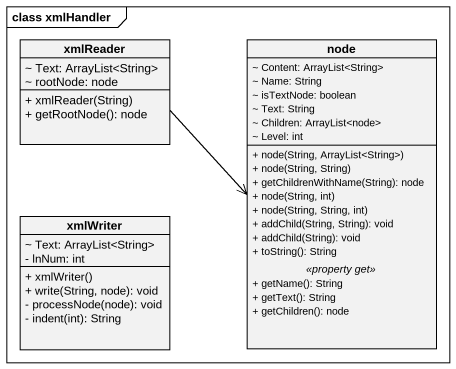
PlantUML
@startuml
mainframe class xmlHandler
hide circle
hide empty members
skinparam classAttributeIconSize 0
class xmlReader {
  ~ Text: ArrayList<String>
  ~ rootNode: node
  + xmlReader(String)
  + getRootNode(): node
}
class "node" as node_ {
  ~ Content: ArrayList<String>
  ~ Name: String
  ~ isTextNode: boolean
  ~ Text: String
  ~ Children: ArrayList<node>
  ~ Level: int
  --
  + node(String, ArrayList<String>)
  + node(String, String)
  + getChildrenWithName(String): node
  + node(String, int)
  + node(String, String, int)
  + addChild(String, String): void
  + addChild(String): void
  + toString(): String
  .. <<property get>> ..
  + getName(): String
  + getText(): String
  + getChildren(): node
}
class xmlWriter {
  ~ Text: ArrayList<String>
  - lnNum: int
  + xmlWriter()
  + write(String, node): void
  - processNode(node): void
  - indent(int): String
}
xmlReader -right-> node_
@enduml
